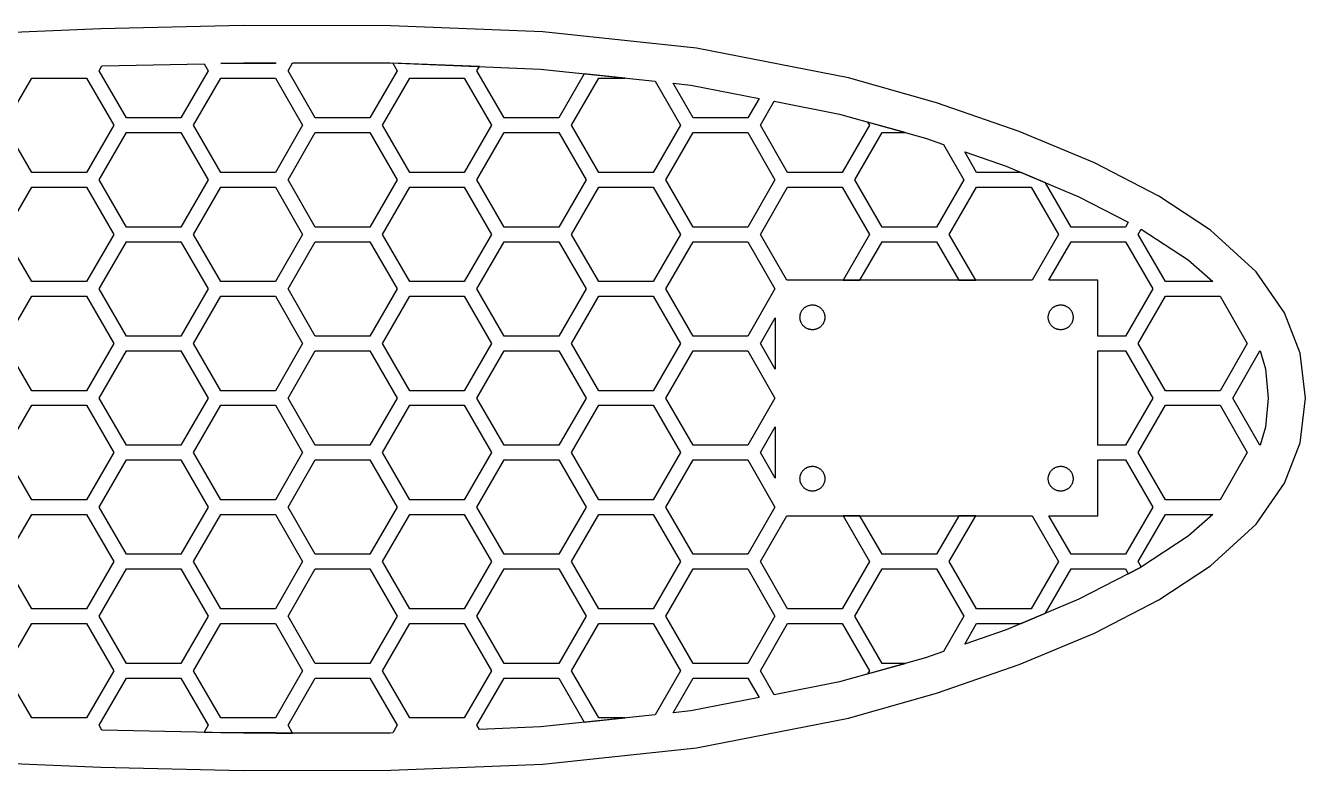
# Model space of a CAD drawing. Header units: metres. Extents: x -343 to 343, y -95 to 95.
# Drawn here: x 15.6 to 342.9, y -95.2 to 95.2 of the extents above; entities that cross this region are included whole.
import ezdxf

# ---------------------------------------------------------------- set-up
doc = ezdxf.new("R2010")
doc.units = ezdxf.units.M

msp = doc.modelspace()

# ---------------------------------------------------------------- linework, layer by layer
for p, q in [((71.2246, 95.2354), (34.8193, 94.4355)), ((109.014, 95.2119), (71.2246, 95.2354)), ((147.888, 93.6064), (109.014, 95.2119)), ((34.8193, 94.4355), (-1.4277, 92.8535)), ((187.131, 89.4629), (147.888, 93.6064)), ((226.003, 81.8467), (187.131, 89.4629)), ((35.1279, 84.916), (61.2367, 85.4892)), ((61.2367, 85.4892), (62.2717, 83.6966)), ((65.4987, 85.5827), (71.3398, 85.7109)), ((65.5086, 85.5654), (65.4987, 85.5827)), ((79.4581, 85.5654), (65.5086, 85.5654)), ((71.3398, 85.7109), (79.5392, 85.706)), ((79.5392, 85.706), (79.4581, 85.5654)), ((82.695, 83.6966), (83.8537, 85.7034)), ((83.8537, 85.7034), (108.851, 85.6885)), ((108.851, 85.6885), (147.229, 84.1035)), ((131.624, 84.748), (109.458, 85.6634)), ((109.458, 85.6634), (110.594, 83.6966)), ((34.3728, 83.6966), (35.0755, 84.9137)), ((41.3475, 71.616), (34.3728, 83.6966)), ((35.0755, 84.9137), (35.1279, 84.916)), ((62.2717, 83.6966), (55.2969, 71.616)), ((89.6698, 71.616), (82.695, 83.6966)), ((110.594, 83.6966), (103.619, 71.616)), ((131.017, 83.6966), (131.624, 84.748)), ((137.992, 71.616), (131.017, 83.6966)), ((147.229, 84.1035), (176.577, 81.0064)), ((158.466, 82.9176), (151.941, 71.616)), ((168.794, 81.8277), (158.466, 82.9176)), ((248.541, 75.5156), (226.003, 81.8467)), ((10.2117, 69.7471), (17.1864, 81.8277)), ((17.1864, 81.8277), (31.1358, 81.8277)), ((31.1358, 81.8277), (38.1105, 69.7471)), ((58.5339, 69.7471), (65.5086, 81.8277)), ((65.5086, 81.8277), (79.4581, 81.8277)), ((79.4581, 81.8277), (86.4328, 69.7471)), ((106.856, 69.7471), (113.831, 81.8277)), ((113.831, 81.8277), (127.78, 81.8277)), ((127.78, 81.8277), (134.755, 69.7471)), ((155.178, 69.7471), (162.153, 81.8277)), ((162.153, 81.8277), (168.794, 81.8277)), ((176.577, 81.0064), (183.077, 69.7471)), ((186.314, 71.616), (181.173, 80.5213)), ((181.173, 80.5213), (185.752, 80.0381)), ((185.752, 80.0381), (203.157, 76.6282)), ((203.157, 76.6282), (200.264, 71.616)), ((203.501, 69.7471), (207.035, 75.8686)), ((207.035, 75.8686), (223.701, 72.6035)), ((269.732, 68.1738), (248.541, 75.5156)), ((223.701, 72.6035), (245.693, 66.4268)), ((17.1864, 57.6666), (10.2117, 69.7471)), ((38.1105, 69.7471), (31.1358, 57.6666)), ((55.2969, 71.616), (41.3475, 71.616)), ((65.5086, 57.6666), (58.5339, 69.7471)), ((86.4328, 69.7471), (79.4581, 57.6666)), ((103.619, 71.616), (89.6698, 71.616)), ((113.831, 57.6666), (106.856, 69.7471)), ((134.755, 69.7471), (127.78, 57.6666)), ((151.941, 71.616), (137.992, 71.616)), ((162.153, 57.6666), (155.178, 69.7471)), ((183.077, 69.7471), (176.103, 57.6666)), ((200.264, 71.616), (186.314, 71.616)), ((210.475, 57.6666), (203.501, 69.7471)), ((231.399, 69.7471), (224.425, 57.6666)), ((240.525, 67.8783), (230.921, 70.5757)), ((230.921, 70.5757), (231.399, 69.7471)), ((34.3728, 55.7977), (41.3475, 67.8783)), ((41.3475, 67.8783), (55.2969, 67.8783)), ((55.2969, 67.8783), (62.2717, 55.7977)), ((82.695, 55.7977), (89.6698, 67.8783)), ((89.6698, 67.8783), (103.619, 67.8783)), ((103.619, 67.8783), (110.594, 55.7977)), ((131.017, 55.7977), (137.992, 67.8783)), ((137.992, 67.8783), (151.941, 67.8783)), ((151.941, 67.8783), (158.916, 55.7977)), ((179.34, 55.7977), (186.314, 67.8783)), ((186.314, 67.8783), (200.264, 67.8783)), ((200.264, 67.8783), (207.238, 55.7977)), ((227.662, 55.7977), (234.636, 67.8783)), ((234.636, 67.8783), (240.525, 67.8783)), ((245.693, 66.4268), (250.357, 64.811)), ((288.92, 60.1064), (269.732, 68.1738)), ((250.357, 64.811), (255.561, 55.7977)), ((258.798, 57.6666), (255.752, 62.9418)), ((255.752, 62.9418), (266.334, 59.2754)), ((266.334, 59.2754), (284.912, 51.4648)), ((305.449, 51.6016), (288.92, 60.1064)), ((31.1358, 57.6666), (17.1864, 57.6666)), ((41.3475, 43.7171), (34.3728, 55.7977)), ((62.2717, 55.7977), (55.2969, 43.7171)), ((79.4581, 57.6666), (65.5086, 57.6666)), ((89.6698, 43.7171), (82.695, 55.7977)), ((110.594, 55.7977), (103.619, 43.7171)), ((127.78, 57.6666), (113.831, 57.6666)), ((137.992, 43.7171), (131.017, 55.7977)), ((158.916, 55.7977), (151.941, 43.7171)), ((176.103, 57.6666), (162.153, 57.6666)), ((186.314, 43.7171), (179.34, 55.7977)), ((207.238, 55.7977), (200.264, 43.7171)), ((224.425, 57.6666), (210.475, 57.6666)), ((234.636, 43.7171), (227.662, 55.7977)), ((255.561, 55.7977), (248.586, 43.7171)), ((270.161, 57.6666), (258.798, 57.6666)), ((276.426, 55.0327), (270.161, 57.6666)), ((10.2117, 41.8483), (17.1864, 53.9288)), ((17.1864, 53.9288), (31.1358, 53.9288)), ((31.1358, 53.9288), (38.1105, 41.8483)), ((58.5339, 41.8483), (65.5086, 53.9288)), ((65.5086, 53.9288), (79.4581, 53.9288)), ((79.4581, 53.9288), (86.4328, 41.8483)), ((106.856, 41.8483), (113.831, 53.9288)), ((113.831, 53.9288), (127.78, 53.9288)), ((127.78, 53.9288), (134.755, 41.8483)), ((155.178, 41.8483), (162.153, 53.9288)), ((162.153, 53.9288), (176.103, 53.9288)), ((176.103, 53.9288), (183.077, 41.8483)), ((203.501, 41.8483), (210.475, 53.9288)), ((210.475, 53.9288), (224.425, 53.9288)), ((224.425, 53.9288), (231.399, 41.8483)), ((251.823, 41.8483), (258.798, 53.9288)), ((258.798, 53.9288), (272.747, 53.9288)), ((272.747, 53.9288), (279.722, 41.8483)), ((282.959, 43.7171), (276.426, 55.0327)), ((284.912, 51.4648), (297.611, 44.9341)), ((318.666, 42.9453), (305.449, 51.6016)), ((55.2969, 43.7171), (41.3475, 43.7171)), ((103.619, 43.7171), (89.6698, 43.7171)), ((151.941, 43.7171), (137.992, 43.7171)), ((200.264, 43.7171), (186.314, 43.7171)), ((248.586, 43.7171), (234.636, 43.7171)), ((296.908, 43.7171), (282.959, 43.7171)), ((297.611, 44.9341), (296.908, 43.7171)), ((300.145, 41.8483), (300.924, 43.1979)), ((300.924, 43.1979), (312.906, 35.3594)), ((330.276, 32.2266), (318.666, 42.9453)), ((17.1864, 29.7677), (10.2117, 41.8483)), ((38.1105, 41.8483), (31.1358, 29.7677)), ((34.3728, 27.8988), (41.3475, 39.9794)), ((41.3475, 39.9794), (55.2969, 39.9794)), ((55.2969, 39.9794), (62.2717, 27.8988)), ((65.5086, 29.7677), (58.5339, 41.8483)), ((86.4328, 41.8483), (79.4581, 29.7677)), ((82.695, 27.8988), (89.6698, 39.9794)), ((89.6698, 39.9794), (103.619, 39.9794)), ((103.619, 39.9794), (110.594, 27.8988)), ((113.831, 29.7677), (106.856, 41.8483)), ((134.755, 41.8483), (127.78, 29.7677)), ((131.017, 27.8988), (137.992, 39.9794)), ((137.992, 39.9794), (151.941, 39.9794)), ((151.941, 39.9794), (158.916, 27.8988)), ((162.153, 29.7677), (155.178, 41.8483)), ((183.077, 41.8483), (176.103, 29.7677)), ((179.34, 27.8988), (186.314, 39.9794)), ((186.314, 39.9794), (200.264, 39.9794)), ((200.264, 39.9794), (207.238, 27.8988)), ((210.248, 30.1621), (203.501, 41.8483)), ((231.399, 41.8483), (224.652, 30.1621)), ((228.968, 30.1621), (234.636, 39.9794)), ((234.636, 39.9794), (248.586, 39.9794)), ((248.586, 39.9794), (254.254, 30.1621)), ((258.57, 30.1621), (251.823, 41.8483)), ((279.722, 41.8483), (272.975, 30.1621)), ((277.291, 30.1621), (282.959, 39.9794)), ((282.959, 39.9794), (296.908, 39.9794)), ((296.908, 39.9794), (303.883, 27.8988)), ((307.12, 29.7677), (300.145, 41.8483)), ((312.906, 35.3594), (319.215, 29.7677)), ((31.1358, 29.7677), (17.1864, 29.7677)), ((79.4581, 29.7677), (65.5086, 29.7677)), ((127.78, 29.7677), (113.831, 29.7677)), ((176.103, 29.7677), (162.153, 29.7677)), ((272.975, 30.1621), (210.248, 30.1621)), ((224.652, 30.1621), (228.968, 30.1621)), ((254.254, 30.1621), (258.57, 30.1621)), ((289.834, 30.1621), (277.291, 30.1621)), ((289.834, 15.8183), (289.834, 30.1621)), ((319.215, 29.7677), (307.12, 29.7677)), ((337.52, 21.7578), (330.276, 32.2266)), ((41.3475, 15.8183), (34.3728, 27.8988)), ((62.2717, 27.8988), (55.2969, 15.8183)), ((89.6698, 15.8183), (82.695, 27.8988)), ((110.594, 27.8988), (103.619, 15.8183)), ((137.992, 15.8183), (131.017, 27.8988)), ((158.916, 27.8988), (151.941, 15.8183)), ((186.314, 15.8183), (179.34, 27.8988)), ((207.238, 27.8988), (200.264, 15.8183)), ((303.883, 27.8988), (296.908, 15.8183)), ((10.2117, 13.9494), (17.1864, 26.03)), ((17.1864, 26.03), (31.1358, 26.03)), ((31.1358, 26.03), (38.1105, 13.9494)), ((58.5339, 13.9494), (65.5086, 26.03)), ((65.5086, 26.03), (79.4581, 26.03)), ((79.4581, 26.03), (86.4328, 13.9494)), ((106.856, 13.9494), (113.831, 26.03)), ((113.831, 26.03), (127.78, 26.03)), ((127.78, 26.03), (134.755, 13.9494)), ((155.178, 13.9494), (162.153, 26.03)), ((162.153, 26.03), (176.103, 26.03)), ((176.103, 26.03), (183.077, 13.9494)), ((214.563, 22.8828), (214.709, 23.0195)), ((214.709, 23.0195), (214.823, 23.1152)), ((214.823, 23.1152), (214.942, 23.2061)), ((214.942, 23.2061), (215.065, 23.291)), ((215.065, 23.291), (215.149, 23.3447)), ((215.149, 23.3447), (215.279, 23.4199)), ((215.279, 23.4199), (215.367, 23.4668)), ((215.367, 23.4668), (215.548, 23.5518)), ((215.548, 23.5518), (215.64, 23.5898)), ((215.64, 23.5898), (215.78, 23.6416)), ((215.78, 23.6416), (215.923, 23.6865)), ((215.923, 23.6865), (216.116, 23.7363)), ((216.116, 23.7363), (216.263, 23.7656)), ((216.263, 23.7656), (216.361, 23.7812)), ((216.361, 23.7812), (216.51, 23.7988)), ((216.51, 23.7988), (216.609, 23.8066)), ((216.609, 23.8066), (216.759, 23.8125)), ((216.759, 23.8125), (216.858, 23.8125)), ((216.858, 23.8125), (217.006, 23.8066)), ((217.006, 23.8066), (217.153, 23.7939)), ((217.153, 23.7939), (217.301, 23.7744)), ((217.301, 23.7744), (217.446, 23.748)), ((217.446, 23.748), (217.591, 23.7148)), ((217.591, 23.7148), (217.733, 23.6748)), ((217.733, 23.6748), (217.874, 23.6289)), ((217.874, 23.6289), (218.058, 23.5566)), ((218.058, 23.5566), (218.148, 23.5166)), ((218.148, 23.5166), (218.324, 23.4277)), ((218.324, 23.4277), (218.495, 23.3281)), ((218.495, 23.3281), (218.578, 23.2744)), ((218.578, 23.2744), (218.738, 23.1592)), ((218.738, 23.1592), (218.892, 23.0342)), ((218.892, 23.0342), (219.001, 22.9346)), ((219.001, 22.9346), (219.071, 22.8652)), ((278.063, 22.8828), (278.209, 23.0195)), ((278.209, 23.0195), (278.323, 23.1152)), ((278.323, 23.1152), (278.442, 23.2061)), ((278.442, 23.2061), (278.565, 23.291)), ((278.565, 23.291), (278.649, 23.3447)), ((278.649, 23.3447), (278.779, 23.4199)), ((278.779, 23.4199), (278.867, 23.4668)), ((278.867, 23.4668), (279.048, 23.5518)), ((279.048, 23.5518), (279.14, 23.5898)), ((279.14, 23.5898), (279.28, 23.6416)), ((279.28, 23.6416), (279.423, 23.6865)), ((279.423, 23.6865), (279.616, 23.7363)), ((279.616, 23.7363), (279.763, 23.7656)), ((279.763, 23.7656), (279.861, 23.7812)), ((279.861, 23.7812), (280.01, 23.7988)), ((280.01, 23.7988), (280.109, 23.8066)), ((280.109, 23.8066), (280.259, 23.8125)), ((280.259, 23.8125), (280.358, 23.8125)), ((280.358, 23.8125), (280.506, 23.8066)), ((280.506, 23.8066), (280.653, 23.7939)), ((280.653, 23.7939), (280.801, 23.7744)), ((280.801, 23.7744), (280.946, 23.748)), ((280.946, 23.748), (281.091, 23.7148)), ((281.091, 23.7148), (281.233, 23.6748)), ((281.233, 23.6748), (281.374, 23.6289)), ((281.374, 23.6289), (281.558, 23.5566)), ((281.558, 23.5566), (281.648, 23.5166)), ((281.648, 23.5166), (281.824, 23.4277)), ((281.824, 23.4277), (281.995, 23.3281)), ((281.995, 23.3281), (282.078, 23.2744)), ((282.078, 23.2744), (282.238, 23.1592)), ((282.238, 23.1592), (282.392, 23.0342)), ((282.392, 23.0342), (282.501, 22.9346)), ((282.501, 22.9346), (282.571, 22.8652)), ((300.145, 13.9494), (307.12, 26.03)), ((307.12, 26.03), (321.069, 26.03)), ((321.069, 26.03), (328.044, 13.9494)), ((203.501, 13.9494), (207.284, 20.5027)), ((207.284, 20.5027), (207.284, 7.3961)), ((213.634, 20.6875), (213.64, 20.8369)), ((213.634, 20.5879), (213.634, 20.6875)), ((213.64, 20.4385), (213.634, 20.5879)), ((213.64, 20.8369), (213.647, 20.9365)), ((213.647, 20.3389), (213.64, 20.4385)), ((213.647, 20.9365), (213.665, 21.085)), ((213.665, 20.1904), (213.647, 20.3389)), ((213.665, 21.085), (213.681, 21.1836)), ((213.681, 20.0918), (213.665, 20.1904)), ((213.681, 21.1836), (213.71, 21.3301)), ((213.71, 19.9453), (213.681, 20.0918)), ((213.71, 21.3301), (213.746, 21.4756)), ((213.746, 19.7998), (213.71, 19.9453)), ((213.746, 21.4756), (213.805, 21.666)), ((213.789, 19.6562), (213.746, 19.7998)), ((213.821, 19.5615), (213.789, 19.6562)), ((213.805, 21.666), (213.856, 21.8066)), ((213.856, 21.8066), (213.936, 21.9893)), ((213.936, 21.9893), (213.979, 22.0791)), ((213.979, 22.0791), (214.051, 22.2109)), ((214.051, 22.2109), (214.128, 22.3389)), ((214.128, 22.3389), (214.211, 22.4629)), ((214.211, 22.4629), (214.27, 22.5439)), ((214.27, 22.5439), (214.362, 22.6611)), ((214.362, 22.6611), (214.427, 22.7373)), ((214.427, 22.7373), (214.563, 22.8828)), ((219.071, 22.8652), (219.14, 22.7939)), ((219.14, 22.7939), (219.237, 22.6826)), ((219.237, 22.6826), (219.33, 22.5674)), ((219.33, 22.5674), (219.36, 22.5273)), ((219.36, 22.5273), (219.473, 22.3652)), ((219.473, 22.3652), (219.525, 22.2812)), ((219.525, 22.2812), (219.575, 22.1963)), ((219.575, 22.1963), (219.645, 22.0654)), ((219.645, 22.0654), (219.708, 21.9316)), ((219.708, 21.9316), (219.766, 21.7949)), ((219.766, 21.7949), (219.816, 21.6562)), ((219.816, 21.6562), (219.86, 21.5146)), ((219.86, 19.7598), (219.816, 19.6191)), ((219.86, 21.5146), (219.909, 21.3232)), ((219.909, 19.9512), (219.86, 19.7598)), ((219.909, 21.3232), (219.938, 21.1777)), ((219.929, 20.0488), (219.909, 19.9512)), ((219.953, 20.1943), (219.929, 20.0488)), ((219.938, 21.1777), (219.953, 21.0801)), ((219.953, 21.0801), (219.975, 20.8838)), ((219.975, 20.3906), (219.953, 20.1943)), ((219.975, 20.8838), (219.982, 20.7363)), ((219.982, 20.5391), (219.975, 20.3906)), ((219.982, 20.7363), (219.982, 20.5391)), ((277.134, 20.6875), (277.14, 20.8369)), ((277.134, 20.5879), (277.134, 20.6875)), ((277.14, 20.4385), (277.134, 20.5879)), ((277.14, 20.8369), (277.147, 20.9365)), ((277.147, 20.3389), (277.14, 20.4385)), ((277.147, 20.9365), (277.165, 21.085)), ((277.165, 20.1904), (277.147, 20.3389)), ((277.165, 21.085), (277.181, 21.1836)), ((277.181, 20.0918), (277.165, 20.1904)), ((277.181, 21.1836), (277.21, 21.3301)), ((277.21, 19.9453), (277.181, 20.0918)), ((277.21, 21.3301), (277.246, 21.4756)), ((277.246, 19.7998), (277.21, 19.9453)), ((277.246, 21.4756), (277.305, 21.666)), ((277.289, 19.6562), (277.246, 19.7998)), ((277.321, 19.5615), (277.289, 19.6562)), ((277.305, 21.666), (277.356, 21.8066)), ((277.356, 21.8066), (277.436, 21.9893)), ((277.436, 21.9893), (277.479, 22.0791)), ((277.479, 22.0791), (277.551, 22.2109)), ((277.551, 22.2109), (277.628, 22.3389)), ((277.628, 22.3389), (277.711, 22.4629)), ((277.711, 22.4629), (277.77, 22.5439)), ((277.77, 22.5439), (277.862, 22.6611)), ((277.862, 22.6611), (277.927, 22.7373)), ((277.927, 22.7373), (278.063, 22.8828)), ((282.571, 22.8652), (282.64, 22.7939)), ((282.64, 22.7939), (282.737, 22.6826)), ((282.737, 22.6826), (282.83, 22.5674)), ((282.83, 22.5674), (282.86, 22.5273)), ((282.86, 22.5273), (282.973, 22.3652)), ((282.973, 22.3652), (283.025, 22.2812)), ((283.025, 22.2812), (283.075, 22.1963)), ((283.075, 22.1963), (283.145, 22.0654)), ((283.145, 22.0654), (283.208, 21.9316)), ((283.208, 21.9316), (283.266, 21.7949)), ((283.266, 21.7949), (283.316, 21.6562)), ((283.316, 21.6562), (283.36, 21.5146)), ((283.36, 19.7598), (283.316, 19.6191)), ((283.36, 21.5146), (283.409, 21.3232)), ((283.409, 19.9512), (283.36, 19.7598)), ((283.409, 21.3232), (283.438, 21.1777)), ((283.429, 20.0488), (283.409, 19.9512)), ((283.453, 20.1943), (283.429, 20.0488)), ((283.438, 21.1777), (283.453, 21.0801)), ((283.453, 21.0801), (283.475, 20.8838)), ((283.475, 20.3906), (283.453, 20.1943)), ((283.475, 20.8838), (283.482, 20.7363)), ((283.482, 20.5391), (283.475, 20.3906)), ((283.482, 20.7363), (283.482, 20.5391)), ((341.58, 11.4648), (337.52, 21.7578)), ((213.875, 19.4229), (213.821, 19.5615)), ((213.936, 19.2861), (213.875, 19.4229)), ((214.003, 19.1514), (213.936, 19.2861)), ((214.102, 18.9785), (214.003, 19.1514)), ((214.211, 18.8115), (214.102, 18.9785)), ((214.3, 18.6914), (214.211, 18.8115)), ((214.395, 18.5752), (214.3, 18.6914)), ((214.494, 18.4639), (214.395, 18.5752)), ((214.563, 18.3926), (214.494, 18.4639)), ((214.709, 18.2559), (214.563, 18.3926)), ((214.823, 18.1592), (214.709, 18.2559)), ((214.902, 18.0986), (214.823, 18.1592)), ((215.065, 17.9834), (214.902, 18.0986)), ((215.149, 17.9307), (215.065, 17.9834)), ((215.235, 17.8799), (215.149, 17.9307)), ((215.412, 17.7861), (215.235, 17.8799)), ((215.548, 17.7236), (215.412, 17.7861)), ((215.687, 17.667), (215.548, 17.7236)), ((215.78, 17.6338), (215.687, 17.667)), ((215.875, 17.6025), (215.78, 17.6338)), ((215.971, 17.5752), (215.875, 17.6025)), ((216.067, 17.5498), (215.971, 17.5752)), ((216.214, 17.5186), (216.067, 17.5498)), ((216.361, 17.4941), (216.214, 17.5186)), ((216.46, 17.4814), (216.361, 17.4941)), ((216.609, 17.4688), (216.46, 17.4814)), ((216.709, 17.4639), (216.609, 17.4688)), ((216.907, 17.4639), (216.709, 17.4639)), ((217.056, 17.4717), (216.907, 17.4639)), ((217.252, 17.4932), (217.056, 17.4717)), ((217.35, 17.5088), (217.252, 17.4932)), ((217.495, 17.5371), (217.35, 17.5088)), ((217.687, 17.5859), (217.495, 17.5371)), ((217.827, 17.6299), (217.687, 17.5859)), ((217.967, 17.6807), (217.827, 17.6299)), ((218.104, 17.7383), (217.967, 17.6807)), ((218.237, 17.8018), (218.104, 17.7383)), ((218.368, 17.8711), (218.237, 17.8018)), ((218.453, 17.9209), (218.368, 17.8711)), ((218.537, 17.9736), (218.453, 17.9209)), ((218.699, 18.0859), (218.537, 17.9736)), ((218.777, 18.1465), (218.699, 18.0859)), ((218.854, 18.209), (218.777, 18.1465)), ((218.965, 18.3066), (218.854, 18.209)), ((219.071, 18.4102), (218.965, 18.3066)), ((219.173, 18.5176), (219.071, 18.4102)), ((219.3, 18.6689), (219.173, 18.5176)), ((219.36, 18.7471), (219.3, 18.6689)), ((219.445, 18.8682), (219.36, 18.7471)), ((219.525, 18.9932), (219.445, 18.8682)), ((219.575, 19.0781), (219.525, 18.9932)), ((219.645, 19.209), (219.575, 19.0781)), ((219.708, 19.3428), (219.645, 19.209)), ((219.766, 19.4795), (219.708, 19.3428)), ((219.816, 19.6191), (219.766, 19.4795)), ((277.375, 19.4229), (277.321, 19.5615)), ((277.436, 19.2861), (277.375, 19.4229)), ((277.503, 19.1514), (277.436, 19.2861)), ((277.602, 18.9785), (277.503, 19.1514)), ((277.711, 18.8115), (277.602, 18.9785)), ((277.8, 18.6914), (277.711, 18.8115)), ((277.895, 18.5752), (277.8, 18.6914)), ((277.994, 18.4639), (277.895, 18.5752)), ((278.063, 18.3926), (277.994, 18.4639)), ((278.209, 18.2559), (278.063, 18.3926)), ((278.323, 18.1592), (278.209, 18.2559)), ((278.402, 18.0986), (278.323, 18.1592)), ((278.565, 17.9834), (278.402, 18.0986)), ((278.649, 17.9307), (278.565, 17.9834)), ((278.735, 17.8799), (278.649, 17.9307)), ((278.912, 17.7861), (278.735, 17.8799)), ((279.048, 17.7236), (278.912, 17.7861)), ((279.187, 17.667), (279.048, 17.7236)), ((279.28, 17.6338), (279.187, 17.667)), ((279.375, 17.6025), (279.28, 17.6338)), ((279.471, 17.5752), (279.375, 17.6025)), ((279.567, 17.5498), (279.471, 17.5752)), ((279.714, 17.5186), (279.567, 17.5498)), ((279.861, 17.4941), (279.714, 17.5186)), ((279.96, 17.4814), (279.861, 17.4941)), ((280.109, 17.4688), (279.96, 17.4814)), ((280.209, 17.4639), (280.109, 17.4688)), ((280.407, 17.4639), (280.209, 17.4639)), ((280.556, 17.4717), (280.407, 17.4639)), ((280.752, 17.4932), (280.556, 17.4717)), ((280.85, 17.5088), (280.752, 17.4932)), ((280.995, 17.5371), (280.85, 17.5088)), ((281.187, 17.5859), (280.995, 17.5371)), ((281.327, 17.6299), (281.187, 17.5859)), ((281.467, 17.6807), (281.327, 17.6299)), ((281.604, 17.7383), (281.467, 17.6807)), ((281.737, 17.8018), (281.604, 17.7383)), ((281.868, 17.8711), (281.737, 17.8018)), ((281.953, 17.9209), (281.868, 17.8711)), ((282.037, 17.9736), (281.953, 17.9209)), ((282.199, 18.0859), (282.037, 17.9736)), ((282.277, 18.1465), (282.199, 18.0859)), ((282.354, 18.209), (282.277, 18.1465)), ((282.465, 18.3066), (282.354, 18.209)), ((282.571, 18.4102), (282.465, 18.3066)), ((282.673, 18.5176), (282.571, 18.4102)), ((282.8, 18.6689), (282.673, 18.5176)), ((282.86, 18.7471), (282.8, 18.6689)), ((282.945, 18.8682), (282.86, 18.7471)), ((283.025, 18.9932), (282.945, 18.8682)), ((283.075, 19.0781), (283.025, 18.9932)), ((283.145, 19.209), (283.075, 19.0781)), ((283.208, 19.3428), (283.145, 19.209)), ((283.266, 19.4795), (283.208, 19.3428)), ((283.316, 19.6191), (283.266, 19.4795)), ((17.1864, 1.8689), (10.2117, 13.9494)), ((38.1105, 13.9494), (31.1358, 1.8689)), ((55.2969, 15.8183), (41.3475, 15.8183)), ((65.5086, 1.8689), (58.5339, 13.9494)), ((86.4328, 13.9494), (79.4581, 1.8689)), ((103.619, 15.8183), (89.6698, 15.8183)), ((113.831, 1.8689), (106.856, 13.9494)), ((134.755, 13.9494), (127.78, 1.8689)), ((151.941, 15.8183), (137.992, 15.8183)), ((162.153, 1.8689), (155.178, 13.9494)), ((183.077, 13.9494), (176.103, 1.8689)), ((200.264, 15.8183), (186.314, 15.8183)), ((207.284, 7.3961), (203.501, 13.9494)), ((296.908, 15.8183), (289.834, 15.8183)), ((307.12, 1.8689), (300.145, 13.9494)), ((328.044, 13.9494), (321.069, 1.8689)), ((34.3728, 0), (41.3475, 12.0806)), ((41.3475, 12.0806), (55.2969, 12.0806)), ((55.2969, 12.0806), (62.2717, 0)), ((82.695, 0), (89.6698, 12.0806)), ((89.6698, 12.0806), (103.619, 12.0806)), ((103.619, 12.0806), (110.594, 0)), ((131.017, 0), (137.992, 12.0806)), ((137.992, 12.0806), (151.941, 12.0806)), ((151.941, 12.0806), (158.916, 0)), ((179.34, 0), (186.314, 12.0806)), ((186.314, 12.0806), (200.264, 12.0806)), ((200.264, 12.0806), (207.238, 0)), ((289.834, 12.0806), (296.908, 12.0806)), ((289.834, -12.0806), (289.834, 12.0806)), ((296.908, 12.0806), (303.883, 0)), ((324.306, 0), (331.281, 12.0806)), ((331.281, 12.0806), (331.292, 12.0806)), ((331.292, 12.0806), (332.712, 7.4971)), ((342.9, 0), (341.58, 11.4648)), ((332.712, 7.4971), (333.375, 0)), ((31.1358, 1.8689), (17.1864, 1.8689)), ((41.3475, -12.0806), (34.3728, 0)), ((62.2717, 0), (55.2969, -12.0806)), ((79.4581, 1.8689), (65.5086, 1.8689)), ((89.6698, -12.0806), (82.695, 0)), ((110.594, 0), (103.619, -12.0806)), ((127.78, 1.8689), (113.831, 1.8689)), ((137.992, -12.0806), (131.017, 0)), ((158.916, 0), (151.941, -12.0806)), ((176.103, 1.8689), (162.153, 1.8689)), ((186.314, -12.0806), (179.34, 0)), ((207.238, 0), (200.264, -12.0806)), ((303.883, 0), (296.908, -12.0806)), ((321.069, 1.8689), (307.12, 1.8689)), ((331.281, -12.0806), (324.306, 0)), ((333.375, 0), (332.712, -7.4971)), ((341.58, -11.4648), (342.9, 0)), ((10.2117, -13.9494), (17.1864, -1.8689)), ((17.1864, -1.8689), (31.1358, -1.8689)), ((31.1358, -1.8689), (38.1105, -13.9494)), ((58.5339, -13.9494), (65.5086, -1.8689)), ((65.5086, -1.8689), (79.4581, -1.8689)), ((79.4581, -1.8689), (86.4328, -13.9494)), ((106.856, -13.9494), (113.831, -1.8689)), ((113.831, -1.8689), (127.78, -1.8689)), ((127.78, -1.8689), (134.755, -13.9494)), ((155.178, -13.9494), (162.153, -1.8689)), ((162.153, -1.8689), (176.103, -1.8689)), ((176.103, -1.8689), (183.077, -13.9494)), ((300.145, -13.9494), (307.12, -1.8689)), ((307.12, -1.8689), (321.069, -1.8689)), ((321.069, -1.8689), (328.044, -13.9494)), ((203.501, -13.9494), (207.284, -7.3961)), ((207.284, -7.3961), (207.284, -20.5027)), ((332.712, -7.4971), (331.292, -12.0806)), ((55.2969, -12.0806), (41.3475, -12.0806)), ((103.619, -12.0806), (89.6698, -12.0806)), ((151.941, -12.0806), (137.992, -12.0806)), ((200.264, -12.0806), (186.314, -12.0806)), ((296.908, -12.0806), (289.834, -12.0806)), ((331.292, -12.0806), (331.281, -12.0806)), ((337.52, -21.7578), (341.58, -11.4648)), ((17.1864, -26.03), (10.2117, -13.9494)), ((38.1105, -13.9494), (31.1358, -26.03)), ((34.3728, -27.8988), (41.3475, -15.8183)), ((41.3475, -15.8183), (55.2969, -15.8183)), ((55.2969, -15.8183), (62.2717, -27.8988)), ((65.5086, -26.03), (58.5339, -13.9494)), ((86.4328, -13.9494), (79.4581, -26.03)), ((82.695, -27.8988), (89.6698, -15.8183)), ((89.6698, -15.8183), (103.619, -15.8183)), ((103.619, -15.8183), (110.594, -27.8988)), ((113.831, -26.03), (106.856, -13.9494)), ((134.755, -13.9494), (127.78, -26.03)), ((131.017, -27.8988), (137.992, -15.8183)), ((137.992, -15.8183), (151.941, -15.8183)), ((151.941, -15.8183), (158.916, -27.8988)), ((162.153, -26.03), (155.178, -13.9494)), ((183.077, -13.9494), (176.103, -26.03)), ((179.34, -27.8988), (186.314, -15.8183)), ((186.314, -15.8183), (200.264, -15.8183)), ((200.264, -15.8183), (207.238, -27.8988)), ((207.284, -20.5027), (203.501, -13.9494)), ((289.834, -15.8183), (296.908, -15.8183)), ((289.834, -30.1621), (289.834, -15.8183)), ((296.908, -15.8183), (303.883, -27.8988)), ((307.12, -26.03), (300.145, -13.9494)), ((328.044, -13.9494), (321.069, -26.03)), ((213.789, -19.6562), (213.821, -19.5615)), ((213.821, -19.5615), (213.875, -19.4229)), ((213.875, -19.4229), (213.936, -19.2861)), ((213.936, -19.2861), (214.003, -19.1514)), ((214.003, -19.1514), (214.051, -19.0645)), ((214.051, -19.0645), (214.128, -18.9365)), ((214.128, -18.9365), (214.211, -18.8115)), ((214.211, -18.8115), (214.3, -18.6914)), ((214.3, -18.6914), (214.395, -18.5752)), ((214.395, -18.5752), (214.494, -18.4639)), ((214.494, -18.4639), (214.6, -18.3574)), ((214.6, -18.3574), (214.709, -18.2559)), ((214.709, -18.2559), (214.823, -18.1592)), ((214.823, -18.1592), (214.983, -18.04)), ((214.983, -18.04), (215.065, -17.9834)), ((215.065, -17.9834), (215.192, -17.9043)), ((215.192, -17.9043), (215.279, -17.8555)), ((215.279, -17.8555), (215.412, -17.7861)), ((215.412, -17.7861), (215.548, -17.7236)), ((215.548, -17.7236), (215.687, -17.667)), ((215.687, -17.667), (215.875, -17.6025)), ((215.875, -17.6025), (216.067, -17.5498)), ((216.067, -17.5498), (216.214, -17.5186)), ((216.214, -17.5186), (216.361, -17.4941)), ((216.361, -17.4941), (216.46, -17.4814)), ((216.46, -17.4814), (216.659, -17.4658)), ((216.659, -17.4658), (216.759, -17.4629)), ((216.759, -17.4629), (216.907, -17.4639)), ((216.907, -17.4639), (217.056, -17.4717)), ((217.056, -17.4717), (217.252, -17.4932)), ((217.252, -17.4932), (217.397, -17.5176)), ((217.397, -17.5176), (217.495, -17.5371)), ((217.495, -17.5371), (217.687, -17.5859)), ((217.687, -17.5859), (217.827, -17.6299)), ((217.827, -17.6299), (217.967, -17.6807)), ((217.967, -17.6807), (218.104, -17.7383)), ((218.104, -17.7383), (218.237, -17.8018)), ((218.237, -17.8018), (218.368, -17.8711)), ((218.368, -17.8711), (218.453, -17.9209)), ((218.453, -17.9209), (218.578, -18.001)), ((218.578, -18.001), (218.699, -18.0859)), ((218.699, -18.0859), (218.777, -18.1465)), ((218.777, -18.1465), (218.929, -18.2734)), ((218.929, -18.2734), (219.036, -18.375)), ((219.036, -18.375), (219.14, -18.4814)), ((219.14, -18.4814), (219.237, -18.5928)), ((219.237, -18.5928), (219.3, -18.6689)), ((219.3, -18.6689), (219.36, -18.7471)), ((219.36, -18.7471), (219.473, -18.9092)), ((219.473, -18.9092), (219.525, -18.9932)), ((219.525, -18.9932), (219.575, -19.0781)), ((219.575, -19.0781), (219.645, -19.209)), ((219.645, -19.209), (219.708, -19.3428)), ((219.708, -19.3428), (219.766, -19.4795)), ((219.766, -19.4795), (219.816, -19.6191)), ((219.816, -19.6191), (219.86, -19.7598)), ((277.289, -19.6562), (277.321, -19.5615)), ((277.321, -19.5615), (277.375, -19.4229)), ((277.375, -19.4229), (277.436, -19.2861)), ((277.436, -19.2861), (277.503, -19.1514)), ((277.503, -19.1514), (277.551, -19.0645)), ((277.551, -19.0645), (277.628, -18.9365)), ((277.628, -18.9365), (277.711, -18.8115)), ((277.711, -18.8115), (277.8, -18.6914)), ((277.8, -18.6914), (277.895, -18.5752)), ((277.895, -18.5752), (277.994, -18.4639)), ((277.994, -18.4639), (278.1, -18.3574)), ((278.1, -18.3574), (278.209, -18.2559)), ((278.209, -18.2559), (278.323, -18.1592)), ((278.323, -18.1592), (278.483, -18.04)), ((278.483, -18.04), (278.565, -17.9834)), ((278.565, -17.9834), (278.692, -17.9043)), ((278.692, -17.9043), (278.779, -17.8555)), ((278.779, -17.8555), (278.912, -17.7861)), ((278.912, -17.7861), (279.048, -17.7236)), ((279.048, -17.7236), (279.187, -17.667)), ((279.187, -17.667), (279.375, -17.6025)), ((279.375, -17.6025), (279.567, -17.5498)), ((279.567, -17.5498), (279.714, -17.5186)), ((279.714, -17.5186), (279.861, -17.4941)), ((279.861, -17.4941), (279.96, -17.4814)), ((279.96, -17.4814), (280.159, -17.4658)), ((280.159, -17.4658), (280.259, -17.4629)), ((280.259, -17.4629), (280.407, -17.4639)), ((280.407, -17.4639), (280.556, -17.4717)), ((280.556, -17.4717), (280.752, -17.4932)), ((280.752, -17.4932), (280.897, -17.5176)), ((280.897, -17.5176), (280.995, -17.5371)), ((280.995, -17.5371), (281.187, -17.5859)), ((281.187, -17.5859), (281.327, -17.6299)), ((281.327, -17.6299), (281.467, -17.6807)), ((281.467, -17.6807), (281.604, -17.7383)), ((281.604, -17.7383), (281.737, -17.8018)), ((281.737, -17.8018), (281.868, -17.8711)), ((281.868, -17.8711), (281.953, -17.9209)), ((281.953, -17.9209), (282.078, -18.001)), ((282.078, -18.001), (282.199, -18.0859)), ((282.199, -18.0859), (282.277, -18.1465)), ((282.277, -18.1465), (282.429, -18.2734)), ((282.429, -18.2734), (282.536, -18.375)), ((282.536, -18.375), (282.64, -18.4814)), ((282.64, -18.4814), (282.737, -18.5928)), ((282.737, -18.5928), (282.8, -18.6689)), ((282.8, -18.6689), (282.86, -18.7471)), ((282.86, -18.7471), (282.973, -18.9092)), ((282.973, -18.9092), (283.025, -18.9932)), ((283.025, -18.9932), (283.075, -19.0781)), ((283.075, -19.0781), (283.145, -19.209)), ((283.145, -19.209), (283.208, -19.3428)), ((283.208, -19.3428), (283.266, -19.4795)), ((283.266, -19.4795), (283.316, -19.6191)), ((283.316, -19.6191), (283.36, -19.7598)), ((213.634, -20.5879), (213.64, -20.4385)), ((213.634, -20.6875), (213.634, -20.5879)), ((213.64, -20.8369), (213.634, -20.6875)), ((213.64, -20.4385), (213.647, -20.3389)), ((213.647, -20.9365), (213.64, -20.8369)), ((213.647, -20.3389), (213.665, -20.1904)), ((213.665, -21.085), (213.647, -20.9365)), ((213.665, -20.1904), (213.681, -20.0918)), ((213.681, -21.1836), (213.665, -21.085)), ((213.681, -20.0918), (213.71, -19.9453)), ((213.71, -21.3301), (213.681, -21.1836)), ((213.71, -19.9453), (213.746, -19.7998)), ((213.76, -21.5234), (213.71, -21.3301)), ((213.746, -19.7998), (213.789, -19.6562)), ((213.805, -21.666), (213.76, -21.5234)), ((213.856, -21.8066), (213.805, -21.666)), ((213.895, -21.8984), (213.856, -21.8066)), ((213.979, -22.0791), (213.895, -21.8984)), ((214.026, -22.167), (213.979, -22.0791)), ((214.102, -22.2969), (214.026, -22.167)), ((214.155, -22.3809), (214.102, -22.2969)), ((214.24, -22.5039), (214.155, -22.3809)), ((214.331, -22.623), (214.24, -22.5039)), ((214.427, -22.7373), (214.331, -22.623)), ((214.563, -22.8828), (214.427, -22.7373)), ((214.709, -23.0195), (214.563, -22.8828)), ((219.036, -22.9004), (218.892, -23.0342)), ((219.14, -22.7939), (219.036, -22.9004)), ((219.237, -22.6826), (219.14, -22.7939)), ((219.3, -22.6064), (219.237, -22.6826)), ((219.36, -22.5273), (219.3, -22.6064)), ((219.445, -22.4062), (219.36, -22.5273)), ((219.525, -22.2812), (219.445, -22.4062)), ((219.575, -22.1963), (219.525, -22.2812)), ((219.645, -22.0654), (219.575, -22.1963)), ((219.708, -21.9316), (219.645, -22.0654)), ((219.766, -21.7949), (219.708, -21.9316)), ((219.816, -21.6562), (219.766, -21.7949)), ((219.86, -21.5146), (219.816, -21.6562)), ((219.86, -19.7598), (219.909, -19.9512)), ((219.909, -21.3232), (219.86, -21.5146)), ((219.909, -19.9512), (219.938, -20.0967)), ((219.929, -21.2266), (219.909, -21.3232)), ((219.953, -21.0801), (219.929, -21.2266)), ((219.938, -20.0967), (219.953, -20.1943)), ((219.953, -20.1943), (219.975, -20.3906)), ((219.965, -20.9824), (219.953, -21.0801)), ((219.975, -20.8838), (219.965, -20.9824)), ((219.975, -20.3906), (219.982, -20.5391)), ((219.982, -20.7363), (219.975, -20.8838)), ((219.982, -20.5391), (219.982, -20.7363)), ((277.134, -20.5879), (277.14, -20.4385)), ((277.134, -20.6875), (277.134, -20.5879)), ((277.14, -20.8369), (277.134, -20.6875)), ((277.14, -20.4385), (277.147, -20.3389)), ((277.147, -20.9365), (277.14, -20.8369)), ((277.147, -20.3389), (277.165, -20.1904)), ((277.165, -21.085), (277.147, -20.9365)), ((277.165, -20.1904), (277.181, -20.0918)), ((277.181, -21.1836), (277.165, -21.085)), ((277.181, -20.0918), (277.21, -19.9453)), ((277.21, -21.3301), (277.181, -21.1836)), ((277.21, -19.9453), (277.246, -19.7998)), ((277.26, -21.5234), (277.21, -21.3301)), ((277.246, -19.7998), (277.289, -19.6562)), ((277.305, -21.666), (277.26, -21.5234)), ((277.356, -21.8066), (277.305, -21.666)), ((277.395, -21.8984), (277.356, -21.8066)), ((277.479, -22.0791), (277.395, -21.8984)), ((277.526, -22.167), (277.479, -22.0791)), ((277.602, -22.2969), (277.526, -22.167)), ((277.655, -22.3809), (277.602, -22.2969)), ((277.74, -22.5039), (277.655, -22.3809)), ((277.831, -22.623), (277.74, -22.5039)), ((277.927, -22.7373), (277.831, -22.623)), ((278.063, -22.8828), (277.927, -22.7373)), ((278.209, -23.0195), (278.063, -22.8828)), ((282.536, -22.9004), (282.392, -23.0342)), ((282.64, -22.7939), (282.536, -22.9004)), ((282.737, -22.6826), (282.64, -22.7939)), ((282.8, -22.6064), (282.737, -22.6826)), ((282.86, -22.5273), (282.8, -22.6064)), ((282.945, -22.4062), (282.86, -22.5273)), ((283.025, -22.2812), (282.945, -22.4062)), ((283.075, -22.1963), (283.025, -22.2812)), ((283.145, -22.0654), (283.075, -22.1963)), ((283.208, -21.9316), (283.145, -22.0654)), ((283.266, -21.7949), (283.208, -21.9316)), ((283.316, -21.6562), (283.266, -21.7949)), ((283.36, -21.5146), (283.316, -21.6562)), ((283.36, -19.7598), (283.409, -19.9512)), ((283.409, -21.3232), (283.36, -21.5146)), ((283.409, -19.9512), (283.438, -20.0967)), ((283.429, -21.2266), (283.409, -21.3232)), ((283.453, -21.0801), (283.429, -21.2266)), ((283.438, -20.0967), (283.453, -20.1943)), ((283.453, -20.1943), (283.475, -20.3906)), ((283.465, -20.9824), (283.453, -21.0801)), ((283.475, -20.8838), (283.465, -20.9824)), ((283.475, -20.3906), (283.482, -20.5391)), ((283.482, -20.7363), (283.475, -20.8838)), ((283.482, -20.5391), (283.482, -20.7363)), ((330.276, -32.2266), (337.52, -21.7578)), ((31.1358, -26.03), (17.1864, -26.03)), ((79.4581, -26.03), (65.5086, -26.03)), ((127.78, -26.03), (113.831, -26.03)), ((176.103, -26.03), (162.153, -26.03)), ((214.785, -23.084), (214.709, -23.0195)), ((214.902, -23.1768), (214.785, -23.084)), ((214.983, -23.2354), (214.902, -23.1768)), ((215.107, -23.3184), (214.983, -23.2354)), ((215.235, -23.3955), (215.107, -23.3184)), ((215.367, -23.4668), (215.235, -23.3955)), ((215.457, -23.5107), (215.367, -23.4668)), ((215.64, -23.5898), (215.457, -23.5107)), ((215.78, -23.6416), (215.64, -23.5898)), ((215.971, -23.7002), (215.78, -23.6416)), ((216.116, -23.7363), (215.971, -23.7002)), ((216.263, -23.7656), (216.116, -23.7363)), ((216.361, -23.7812), (216.263, -23.7656)), ((216.51, -23.7988), (216.361, -23.7812)), ((216.609, -23.8066), (216.51, -23.7988)), ((216.759, -23.8125), (216.609, -23.8066)), ((216.858, -23.8125), (216.759, -23.8125)), ((217.006, -23.8066), (216.858, -23.8125)), ((217.203, -23.7881), (217.006, -23.8066)), ((217.35, -23.7666), (217.203, -23.7881)), ((217.446, -23.748), (217.35, -23.7666)), ((217.591, -23.7148), (217.446, -23.748)), ((217.733, -23.6748), (217.591, -23.7148)), ((217.874, -23.6289), (217.733, -23.6748)), ((217.967, -23.5938), (217.874, -23.6289)), ((218.148, -23.5166), (217.967, -23.5938)), ((218.324, -23.4277), (218.148, -23.5166)), ((218.453, -23.3535), (218.324, -23.4277)), ((218.578, -23.2744), (218.453, -23.3535)), ((218.659, -23.2178), (218.578, -23.2744)), ((218.777, -23.1289), (218.659, -23.2178)), ((218.892, -23.0342), (218.777, -23.1289)), ((278.285, -23.084), (278.209, -23.0195)), ((278.402, -23.1768), (278.285, -23.084)), ((278.483, -23.2354), (278.402, -23.1768)), ((278.607, -23.3184), (278.483, -23.2354)), ((278.735, -23.3955), (278.607, -23.3184)), ((278.867, -23.4668), (278.735, -23.3955)), ((278.957, -23.5107), (278.867, -23.4668)), ((279.14, -23.5898), (278.957, -23.5107)), ((279.28, -23.6416), (279.14, -23.5898)), ((279.471, -23.7002), (279.28, -23.6416)), ((279.616, -23.7363), (279.471, -23.7002)), ((279.763, -23.7656), (279.616, -23.7363)), ((279.861, -23.7812), (279.763, -23.7656)), ((280.01, -23.7988), (279.861, -23.7812)), ((280.109, -23.8066), (280.01, -23.7988)), ((280.259, -23.8125), (280.109, -23.8066)), ((280.358, -23.8125), (280.259, -23.8125)), ((280.506, -23.8066), (280.358, -23.8125)), ((280.703, -23.7881), (280.506, -23.8066)), ((280.85, -23.7666), (280.703, -23.7881)), ((280.946, -23.748), (280.85, -23.7666)), ((281.091, -23.7148), (280.946, -23.748)), ((281.233, -23.6748), (281.091, -23.7148)), ((281.374, -23.6289), (281.233, -23.6748)), ((281.467, -23.5938), (281.374, -23.6289)), ((281.648, -23.5166), (281.467, -23.5938)), ((281.824, -23.4277), (281.648, -23.5166)), ((281.953, -23.3535), (281.824, -23.4277)), ((282.078, -23.2744), (281.953, -23.3535)), ((282.159, -23.2178), (282.078, -23.2744)), ((282.277, -23.1289), (282.159, -23.2178)), ((282.392, -23.0342), (282.277, -23.1289)), ((321.069, -26.03), (307.12, -26.03)), ((41.3475, -39.9794), (34.3728, -27.8988)), ((62.2717, -27.8988), (55.2969, -39.9794)), ((89.6698, -39.9794), (82.695, -27.8988)), ((110.594, -27.8988), (103.619, -39.9794)), ((137.992, -39.9794), (131.017, -27.8988)), ((158.916, -27.8988), (151.941, -39.9794)), ((186.314, -39.9794), (179.34, -27.8988)), ((207.238, -27.8988), (200.264, -39.9794)), ((303.883, -27.8988), (296.908, -39.9794)), ((10.2117, -41.8483), (17.1864, -29.7677)), ((17.1864, -29.7677), (31.1358, -29.7677)), ((31.1358, -29.7677), (38.1105, -41.8483)), ((58.5339, -41.8483), (65.5086, -29.7677)), ((65.5086, -29.7677), (79.4581, -29.7677)), ((79.4581, -29.7677), (86.4328, -41.8483)), ((106.856, -41.8483), (113.831, -29.7677)), ((113.831, -29.7677), (127.78, -29.7677)), ((127.78, -29.7677), (134.755, -41.8483)), ((155.178, -41.8483), (162.153, -29.7677)), ((162.153, -29.7677), (176.103, -29.7677)), ((176.103, -29.7677), (183.077, -41.8483)), ((203.501, -41.8483), (210.248, -30.1621)), ((210.248, -30.1621), (272.975, -30.1621)), ((228.968, -30.1621), (224.652, -30.1621)), ((224.652, -30.1621), (231.399, -41.8483)), ((234.636, -39.9794), (228.968, -30.1621)), ((254.254, -30.1621), (248.586, -39.9794)), ((251.823, -41.8483), (258.57, -30.1621)), ((258.57, -30.1621), (254.254, -30.1621)), ((272.975, -30.1621), (279.722, -41.8483)), ((282.959, -39.9794), (277.291, -30.1621)), ((277.291, -30.1621), (289.834, -30.1621)), ((300.145, -41.8483), (307.12, -29.7677)), ((307.12, -29.7677), (319.215, -29.7677)), ((319.215, -29.7677), (312.906, -35.3594)), ((318.666, -42.9453), (330.276, -32.2266)), ((312.906, -35.3594), (300.695, -43.3477)), ((17.1864, -53.9288), (10.2117, -41.8483)), ((38.1105, -41.8483), (31.1358, -53.9288)), ((55.2969, -39.9794), (41.3475, -39.9794)), ((65.5086, -53.9288), (58.5339, -41.8483)), ((86.4328, -41.8483), (79.4581, -53.9288)), ((103.619, -39.9794), (89.6698, -39.9794)), ((113.831, -53.9288), (106.856, -41.8483)), ((134.755, -41.8483), (127.78, -53.9288)), ((151.941, -39.9794), (137.992, -39.9794)), ((162.153, -53.9288), (155.178, -41.8483)), ((183.077, -41.8483), (176.103, -53.9288)), ((200.264, -39.9794), (186.314, -39.9794)), ((210.475, -53.9288), (203.501, -41.8483)), ((231.399, -41.8483), (224.425, -53.9288)), ((248.586, -39.9794), (234.636, -39.9794)), ((258.798, -53.9288), (251.823, -41.8483)), ((279.722, -41.8483), (272.747, -53.9288)), ((296.908, -39.9794), (282.959, -39.9794)), ((300.924, -43.1979), (300.145, -41.8483)), ((34.3728, -55.7977), (41.3475, -43.7171)), ((41.3475, -43.7171), (55.2969, -43.7171)), ((55.2969, -43.7171), (62.2717, -55.7977)), ((82.695, -55.7977), (89.6698, -43.7171)), ((89.6698, -43.7171), (103.619, -43.7171)), ((103.619, -43.7171), (110.594, -55.7977)), ((131.017, -55.7977), (137.992, -43.7171)), ((137.992, -43.7171), (151.941, -43.7171)), ((151.941, -43.7171), (158.916, -55.7977)), ((179.34, -55.7977), (186.314, -43.7171)), ((186.314, -43.7171), (200.264, -43.7171)), ((200.264, -43.7171), (207.238, -55.7977)), ((227.662, -55.7977), (234.636, -43.7171)), ((234.636, -43.7171), (248.586, -43.7171)), ((248.586, -43.7171), (255.561, -55.7977)), ((276.426, -55.0327), (282.959, -43.7171)), ((282.959, -43.7171), (296.908, -43.7171)), ((300.695, -43.3477), (284.912, -51.4648)), ((296.908, -43.7171), (297.611, -44.9341)), ((297.611, -44.9341), (300.695, -43.3477)), ((300.695, -43.3477), (300.924, -43.1979)), ((305.449, -51.6016), (318.666, -42.9453)), ((284.912, -51.4648), (266.334, -59.2754)), ((288.92, -60.1064), (305.449, -51.6016)), ((31.1358, -53.9288), (17.1864, -53.9288)), ((79.4581, -53.9288), (65.5086, -53.9288)), ((127.78, -53.9288), (113.831, -53.9288)), ((176.103, -53.9288), (162.153, -53.9288)), ((224.425, -53.9288), (210.475, -53.9288)), ((272.747, -53.9288), (258.798, -53.9288)), ((270.161, -57.6666), (276.426, -55.0327)), ((10.2117, -69.7471), (17.1864, -57.6666)), ((17.1864, -57.6666), (31.1358, -57.6666)), ((31.1358, -57.6666), (38.1105, -69.7471)), ((41.3475, -67.8783), (34.3728, -55.7977)), ((62.2717, -55.7977), (55.2969, -67.8783)), ((58.5339, -69.7471), (65.5086, -57.6666)), ((65.5086, -57.6666), (79.4581, -57.6666)), ((79.4581, -57.6666), (86.4328, -69.7471)), ((89.6698, -67.8783), (82.695, -55.7977)), ((110.594, -55.7977), (103.619, -67.8783)), ((106.856, -69.7471), (113.831, -57.6666)), ((113.831, -57.6666), (127.78, -57.6666)), ((127.78, -57.6666), (134.755, -69.7471)), ((137.992, -67.8783), (131.017, -55.7977)), ((158.916, -55.7977), (151.941, -67.8783)), ((155.178, -69.7471), (162.153, -57.6666)), ((162.153, -57.6666), (176.103, -57.6666)), ((176.103, -57.6666), (183.077, -69.7471)), ((186.314, -67.8783), (179.34, -55.7977)), ((207.238, -55.7977), (200.264, -67.8783)), ((203.501, -69.7471), (210.475, -57.6666)), ((210.475, -57.6666), (224.425, -57.6666)), ((224.425, -57.6666), (231.399, -69.7471)), ((234.636, -67.8783), (227.662, -55.7977)), ((255.561, -55.7977), (250.357, -64.811)), ((255.752, -62.9418), (258.798, -57.6666)), ((258.798, -57.6666), (270.161, -57.6666)), ((266.334, -59.2754), (255.752, -62.9418)), ((269.732, -68.1738), (288.92, -60.1064)), ((250.357, -64.811), (245.693, -66.4268)), ((55.2969, -67.8783), (41.3475, -67.8783)), ((103.619, -67.8783), (89.6698, -67.8783)), ((151.941, -67.8783), (137.992, -67.8783)), ((200.264, -67.8783), (186.314, -67.8783)), ((245.693, -66.4268), (223.701, -72.6035)), ((230.921, -70.5757), (240.525, -67.8783)), ((240.525, -67.8783), (234.636, -67.8783)), ((248.541, -75.5156), (269.732, -68.1738)), ((17.1864, -81.8277), (10.2117, -69.7471)), ((38.1105, -69.7471), (31.1358, -81.8277)), ((34.3728, -83.6966), (41.3475, -71.616)), ((41.3475, -71.616), (55.2969, -71.616)), ((55.2969, -71.616), (62.2717, -83.6966)), ((65.5086, -81.8277), (58.5339, -69.7471)), ((86.4328, -69.7471), (79.4581, -81.8277)), ((82.695, -83.6966), (89.6698, -71.616)), ((89.6698, -71.616), (103.619, -71.616)), ((103.619, -71.616), (110.594, -83.6966)), ((113.831, -81.8277), (106.856, -69.7471)), ((134.755, -69.7471), (127.78, -81.8277)), ((131.017, -83.6966), (137.992, -71.616)), ((137.992, -71.616), (151.941, -71.616)), ((151.941, -71.616), (158.466, -82.9176)), ((162.153, -81.8277), (155.178, -69.7471)), ((183.077, -69.7471), (176.577, -81.0064)), ((181.173, -80.5213), (186.314, -71.616)), ((186.314, -71.616), (200.264, -71.616)), ((200.264, -71.616), (203.157, -76.6282)), ((207.035, -75.8686), (203.501, -69.7471)), ((231.399, -69.7471), (230.921, -70.5757)), ((223.701, -72.6035), (207.035, -75.8686)), ((203.157, -76.6282), (185.752, -80.0381)), ((226.003, -81.8467), (248.541, -75.5156)), ((31.1358, -81.8277), (17.1864, -81.8277)), ((79.4581, -81.8277), (65.5086, -81.8277)), ((127.78, -81.8277), (113.831, -81.8277)), ((176.577, -81.0064), (147.229, -84.1035)), ((158.466, -82.9176), (168.794, -81.8277)), ((168.794, -81.8277), (162.153, -81.8277)), ((185.752, -80.0381), (181.173, -80.5213)), ((35.075, -84.9127), (34.3728, -83.6966)), ((35.1279, -84.915), (35.075, -84.9127)), ((71.3398, -85.7109), (35.1279, -84.915)), ((62.2717, -83.6966), (61.2369, -85.4889)), ((83.8535, -85.7031), (82.695, -83.6966)), ((110.594, -83.6966), (109.459, -85.6624)), ((131.624, -84.7476), (131.017, -83.6966)), ((147.229, -84.1035), (131.624, -84.7476)), ((187.131, -89.4629), (226.003, -81.8467)), ((61.2369, -85.4889), (65.4987, -85.5826)), ((65.4987, -85.5826), (65.5086, -85.5654)), ((65.5086, -85.5654), (79.4581, -85.5654)), ((108.851, -85.6875), (71.3398, -85.7109)), ((79.4581, -85.5654), (79.5391, -85.7058)), ((79.5391, -85.7058), (83.8535, -85.7031)), ((109.459, -85.6624), (108.851, -85.6875)), ((147.888, -93.6064), (187.131, -89.4629)), ((-1.4277, -92.8535), (34.8193, -94.4355)), ((34.8193, -94.4355), (71.2246, -95.2354)), ((109.014, -95.2109), (147.888, -93.6064)), ((71.2246, -95.2354), (109.014, -95.2109))]:
    msp.add_line(p, q)

doc.saveas('drawing.dxf')
